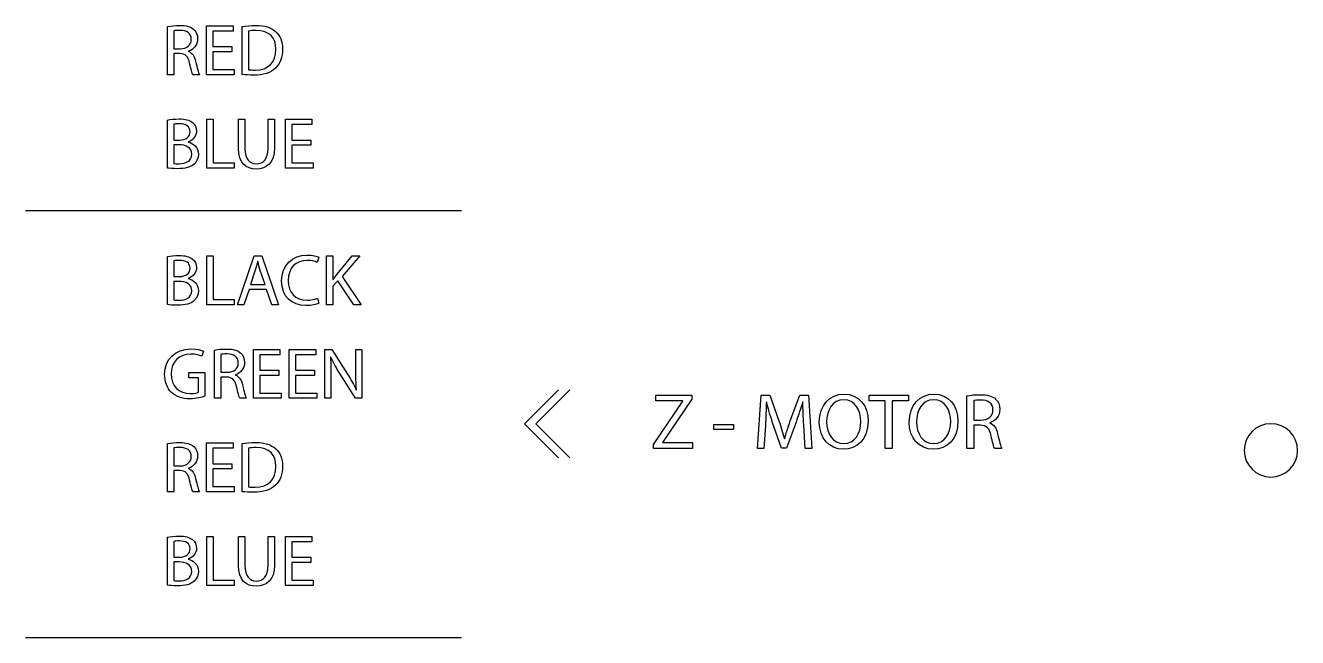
# Model space of a CAD drawing. Extents: x 16 to 1660, y 62 to 1240.
# Drawn here: x 475.6 to 530, y 884.2 to 910.4 of the extents above; entities that cross this region are included whole.
import ezdxf

# ---------------------------------------------------------------- set-up
doc = ezdxf.new("R2010")
doc.units = 0
doc.layers.get('0').update_dxf_attribs({"linetype": 'CONTINUOUS'})

msp = doc.modelspace()

# ---------------------------------------------------------------- linework, layer by layer
at = {"color": 7}
for points in [[(482.204324, 909.195822), (481.94976, 909.195822), (481.94976, 908.289042), (481.679673, 908.289042), (481.679673, 910.35378), (481.679673, 910.35378)], [(481.94976, 910.164127), (481.94976, 909.400433), (481.94976, 909.400433)], [(484.430493, 909.270329), (483.619951, 909.270329), (483.619951, 908.515667), (484.526731, 908.515667), (484.526731, 908.289324), (483.34676, 908.289324), (483.34676, 910.382002), (484.480164, 910.382002), (484.480164, 910.155378), (483.619951, 910.155378), (483.619951, 909.493849), (484.430493, 909.493849), (484.430493, 909.270329), (484.430493, 909.270329)], [(484.877251, 908.295533), (484.877251, 910.350393), (484.877251, 910.350393)], [(485.147338, 910.155096), (485.147338, 908.500144), (485.147338, 908.500144)], [(481.94976, 909.400433), (482.226338, 909.400433)], [(482.57714, 909.294882), (482.57714, 909.285569)], [(483.042807, 908.289042), (482.763407, 908.289042)], [(481.679673, 904.295316), (481.679673, 906.35074), (481.679673, 906.35074)], [(481.94976, 906.170682), (481.94976, 905.493631), (481.94976, 905.493631)], [(483.359178, 906.381784), (483.632369, 906.381784), (483.632369, 904.515731), (484.526731, 904.515731), (484.526731, 904.289107), (483.359178, 904.289107), (483.359178, 906.381784), (483.359178, 906.381784)], [(484.712716, 905.14932), (484.712716, 906.381784), (484.985907, 906.381784), (484.985907, 906.381784)], [(484.985907, 906.381784), (484.985907, 905.139724)], [(485.982716, 905.139724), (485.982716, 906.381784), (486.255907, 906.381784), (486.255907, 905.158351)], [(487.805024, 905.270111), (486.994482, 905.270111), (486.994482, 904.515731), (487.901262, 904.515731), (487.901262, 904.289107), (486.721291, 904.289107), (486.721291, 906.381784), (487.854696, 906.381784), (487.854696, 906.15516), (486.994482, 906.15516), (486.994482, 905.493631), (487.805024, 905.493631), (487.805024, 905.270111), (487.805024, 905.270111)], [(481.94976, 905.493631), (482.195011, 905.493631)], [(482.17328, 905.292124), (481.94976, 905.292124), (481.94976, 904.494), (481.94976, 904.494)], [(482.567827, 905.41602), (482.567827, 905.406989)], [(475.610202, 902.476393), (494.236869, 902.476393)], [(481.679673, 898.455009), (481.679673, 900.510151), (481.679673, 900.510151)], [(481.94976, 900.330093), (481.94976, 899.653324), (481.94976, 899.653324)], [(483.359178, 900.541478), (483.632369, 900.541478), (483.632369, 898.675142), (484.526731, 898.675142), (484.526731, 898.448518), (483.359178, 898.448518), (483.359178, 900.541478), (483.359178, 900.541478)], [(485.165964, 899.106942), (484.948653, 898.448518), (484.669253, 898.448518), (485.383276, 900.541478), (485.706138, 900.541478), (486.42016, 898.448518), (486.131729, 898.448518), (485.907927, 899.106942), (485.165964, 899.106942), (485.165964, 899.106942)], [(485.538498, 900.302436), (485.532289, 900.302436)], [(488.146513, 900.482493), (488.078216, 900.261796)], [(488.481511, 900.541478), (488.751598, 900.541478), (488.751598, 899.532251), (488.760911, 899.532251)], [(488.925447, 899.755771), (489.564962, 900.541478), (489.900524, 900.541478), (489.14304, 899.653324), (489.959509, 898.448518), (489.639469, 898.448518), (488.953669, 899.476371), (488.751598, 899.246642), (488.751598, 898.448518), (488.481511, 898.448518), (488.481511, 900.541478), (488.481511, 900.541478)], [(481.94976, 899.653324), (482.195011, 899.653324)], [(485.426456, 899.923411), (485.221844, 899.318044), (485.855151, 899.318044), (485.855151, 899.318044)], [(485.855151, 899.318044), (485.647153, 899.920307)], [(482.17328, 899.451536), (481.94976, 899.451536), (481.94976, 898.653693), (481.94976, 898.653693)], [(482.567827, 899.575713), (482.567827, 899.5664)], [(488.087529, 898.731022), (488.140304, 898.513993), (488.140304, 898.513993)], [(483.213551, 896.467036), (483.145253, 896.24662)], [(484.210078, 895.355644), (483.955513, 895.355644), (483.955513, 894.448864), (483.685427, 894.448864), (483.685427, 896.513602), (483.685427, 896.513602)], [(486.435964, 895.430151), (485.625422, 895.430151), (485.625422, 894.675489), (486.53192, 894.675489), (486.53192, 894.449147), (485.352231, 894.449147), (485.352231, 896.541824), (486.485636, 896.541824), (486.485636, 896.3152), (485.625422, 896.3152), (485.625422, 895.653671), (486.435964, 895.653671), (486.435964, 895.430151), (486.435964, 895.430151)], [(487.963351, 895.430151), (487.152809, 895.430151), (487.152809, 894.675489), (488.059589, 894.675489), (488.059589, 894.449147), (486.879618, 894.449147), (486.879618, 896.541824), (488.01274, 896.541824), (488.01274, 896.3152), (487.152809, 896.3152), (487.152809, 895.653671), (487.963351, 895.653671), (487.963351, 895.430151), (487.963351, 895.430151)], [(488.410109, 894.448864), (488.410109, 896.541542), (488.708136, 896.541542), (489.375873, 895.482644)], [(489.726676, 895.665807), (489.726676, 896.541542), (489.98124, 896.541542), (489.98124, 894.448864), (489.707767, 894.448864), (489.043416, 895.510867)], [(483.955513, 896.323949), (483.955513, 895.560256), (483.955513, 895.560256)], [(488.65536, 896.209649), (488.646047, 896.206262)], [(483.008658, 894.706533), (483.008658, 895.330527), (482.586453, 895.330527), (482.586453, 895.54812), (483.27564, 895.54812), (483.27564, 894.541998), (483.27564, 894.541998)], [(483.955513, 895.560256), (484.231809, 895.560256)], [(484.582611, 895.454704), (484.582611, 895.445391)], [(488.664673, 895.343509), (488.664673, 894.449147), (488.410109, 894.449147), (488.410109, 894.448864)], [(489.748407, 894.802771), (489.757438, 894.805876)], [(498.391462, 891.906042), (496.938018, 893.359204), (498.391462, 894.812367)], [(498.871522, 891.906042), (497.418642, 893.359204), (498.871522, 894.812367)], [(485.04856, 894.448864), (484.768878, 894.448864)], [(502.441633, 892.478389), (503.704296, 894.330049), (503.704296, 894.340209), (502.550007, 894.340209), (502.550007, 894.587436), (504.090093, 894.587436), (504.090093, 894.407942), (502.8311, 892.563056), (502.8311, 892.553178), (504.107309, 892.553178), (504.107309, 892.305951), (502.441633, 892.305951), (502.441633, 892.478389), (502.441633, 892.478389)], [(507.226993, 893.284416), (507.166033, 892.306233), (506.88494, 892.306233), (507.044113, 894.587718), (507.419751, 894.587718), (507.808936, 893.484229)], [(507.277511, 894.293078), (507.270738, 894.293078)], [(508.28956, 893.484229), (508.69596, 894.587718), (509.071598, 894.587718), (509.213838, 892.306233), (508.922584, 892.306233), (508.868398, 893.30784), (508.868398, 893.30784)], [(508.831144, 894.292796), (508.824371, 894.292796)], [(512.350738, 894.336822), (511.657036, 894.336822), (511.657036, 894.587436), (513.345853, 894.587436), (513.345853, 894.336822), (512.648764, 894.336822), (512.648764, 892.305951), (512.350738, 892.305951), (512.350738, 894.336822), (512.350738, 894.336822)], [(516.414738, 893.294293), (516.137313, 893.294293), (516.137313, 892.305951), (515.842673, 892.305951), (515.842673, 894.556673), (515.842673, 894.556673)], [(516.137313, 894.350369), (516.137313, 893.517813), (516.137313, 893.517813)], [(505.032433, 893.32816), (505.868658, 893.32816), (505.868658, 893.111413), (505.032433, 893.111413), (505.032433, 893.32816), (505.032433, 893.32816)], [(508.536787, 893.426373), (508.133773, 892.319498), (507.910536, 892.319498), (507.538284, 893.406053)], [(509.844887, 893.436533), (509.844887, 893.436533)], [(511.618371, 893.4704), (511.618371, 893.4704)], [(513.685084, 893.436533), (513.685084, 893.436533)], [(515.458851, 893.4704), (515.458851, 893.4704)], [(516.137313, 893.517813), (516.438444, 893.517813)], [(516.821138, 893.402667), (516.821138, 893.392224)], [(528.828847, 893.359487), (528.828847, 893.359487)], [(508.039229, 892.715738), (508.046002, 892.715738)], [(482.204324, 891.355427), (481.94976, 891.355427), (481.94976, 890.448647), (481.679673, 890.448647), (481.679673, 892.513667), (481.679673, 892.513667)], [(481.94976, 892.324013), (481.94976, 891.56032), (481.94976, 891.56032)], [(484.430493, 891.429651), (483.619951, 891.429651), (483.619951, 890.675271), (484.526731, 890.675271), (484.526731, 890.448647), (483.34676, 890.448647), (483.34676, 892.541324), (484.480164, 892.541324), (484.480164, 892.3147), (483.619951, 892.3147), (483.619951, 891.653171), (484.430493, 891.653171), (484.430493, 891.429651), (484.430493, 891.429651)], [(484.877251, 890.454856), (484.877251, 892.509998), (484.877251, 892.509998)], [(485.147338, 892.3147), (485.147338, 890.659749), (485.147338, 890.659749)], [(517.328573, 892.305951), (517.024338, 892.305951)], [(481.94976, 891.56032), (482.226338, 891.56032)], [(482.57714, 891.454769), (482.57714, 891.445456)], [(483.042807, 890.448929), (482.763407, 890.448929)], [(481.679673, 886.45492), (481.679673, 888.510344), (481.679673, 888.510344)], [(481.94976, 888.330287), (481.94976, 887.653518), (481.94976, 887.653518)], [(483.359178, 888.541389), (483.632369, 888.541389), (483.632369, 886.675336), (484.526731, 886.675336), (484.526731, 886.448711), (483.359178, 886.448711), (483.359178, 888.541389), (483.359178, 888.541389)], [(484.712716, 887.308924), (484.712716, 888.541389), (484.985907, 888.541389), (484.985907, 888.541389)], [(484.985907, 888.541389), (484.985907, 887.299611)], [(485.982716, 887.299611), (485.982716, 888.541389), (486.255907, 888.541389), (486.255907, 887.317956)], [(487.805024, 887.429998), (486.994482, 887.429998), (486.994482, 886.675336), (487.901262, 886.675336), (487.901262, 886.448711), (486.721291, 886.448711), (486.721291, 888.541389), (487.854696, 888.541389), (487.854696, 888.314764), (486.994482, 888.314764), (486.994482, 887.653518), (487.805024, 887.653518), (487.805024, 887.429998), (487.805024, 887.429998)], [(481.94976, 887.653518), (482.195011, 887.653518)], [(482.17328, 887.451729), (481.94976, 887.451729), (481.94976, 886.653887), (481.94976, 886.653887)], [(482.567827, 887.575624), (482.567827, 887.566593)], [(475.610202, 884.215204), (494.236869, 884.215204)]]:
    msp.add_lwpolyline(points, dxfattribs=at)
for points in [[(481.679673, 910.35378), (481.816551, 910.378616), (482.015236, 910.39696), (482.198398, 910.39696)], [(482.216742, 910.185858), (482.086356, 910.185858), (481.996327, 910.176544), (481.94976, 910.164127)], [(482.198398, 910.39696), (482.487111, 910.39696), (482.6762, 910.341362), (482.803764, 910.226498)], [(482.697931, 909.797802), (482.697931, 910.067889), (482.502633, 910.185858), (482.216742, 910.185858)], [(482.803764, 910.226498), (482.906211, 910.133364), (482.9683, 909.99056), (482.9683, 909.825742)], [(484.877251, 910.350393), (485.041787, 910.378616), (485.237649, 910.39696), (485.451573, 910.39696)], [(485.463991, 910.183036), (485.324291, 910.183036), (485.21874, 910.170618), (485.147338, 910.155096)], [(485.451573, 910.39696), (485.839911, 910.39696), (486.115924, 910.303827), (486.299369, 910.136469)], [(486.311787, 909.375598), (486.314891, 909.869204), (486.035491, 910.183036), (485.463991, 910.183036)], [(486.299369, 910.136469), (486.48874, 909.965442), (486.597396, 909.723578), (486.597396, 909.384911)], [(482.226338, 909.400433), (482.515051, 909.400433), (482.697931, 909.559042), (482.697931, 909.797802)], [(482.9683, 909.825742), (482.9683, 909.552551), (482.794451, 909.369389), (482.57714, 909.294882)], [(482.626811, 908.788858), (482.564722, 909.077571), (482.449858, 909.186227), (482.204324, 909.195822)], [(482.57714, 909.285569), (482.735749, 909.229689), (482.831704, 909.080676), (482.881376, 908.863364)], [(485.420811, 908.487727), (486.001342, 908.487727), (486.311787, 908.810871), (486.311787, 909.375598)], [(486.597396, 909.384911), (486.597396, 909.043704), (486.48874, 908.764022), (486.296264, 908.571547)], [(482.763407, 908.289042), (482.729258, 908.350849), (482.682691, 908.528084), (482.626811, 908.788858)], [(482.881376, 908.863364), (482.949673, 908.571547), (482.999344, 908.369758), (483.042807, 908.289042)], [(485.147338, 908.500144), (485.215636, 908.490831), (485.31526, 908.487727), (485.420811, 908.487727)], [(486.296264, 908.571547), (486.09758, 908.375967), (485.774718, 908.270416), (485.367753, 908.270416)], [(485.367753, 908.270416), (485.172173, 908.270416), (485.014129, 908.279729), (484.877251, 908.295533)], [(481.679673, 906.35074), (481.797642, 906.37868), (481.987013, 906.397307), (482.17328, 906.397307)], [(482.189084, 906.189309), (482.064624, 906.189309), (481.993504, 906.179996), (481.94976, 906.170682)], [(482.17328, 906.397307), (482.443649, 906.397307), (482.617216, 906.35074), (482.74478, 906.244907)], [(482.645438, 905.847538), (482.645438, 906.089684), (482.462276, 906.189309), (482.189084, 906.189309)], [(482.74478, 906.244907), (482.853436, 906.164191), (482.921451, 906.040296), (482.921451, 905.87576)], [(482.195011, 905.493631), (482.477516, 905.493631), (482.645438, 905.645749), (482.645438, 905.847538)], [(482.921451, 905.87576), (482.921451, 905.670584), (482.785138, 905.493631), (482.567827, 905.41602)], [(482.713736, 904.888264), (482.713736, 905.170769), (482.468484, 905.292124), (482.17328, 905.292124)], [(482.567827, 905.406989), (482.766511, 905.360422), (482.999344, 905.195887), (482.999344, 904.88516)], [(485.463991, 904.254958), (485.03586, 904.254958), (484.712716, 904.497104), (484.712716, 905.14932)], [(484.985907, 905.139724), (484.985907, 904.674058), (485.193904, 904.475373), (485.473587, 904.475373)], [(486.255907, 905.158351), (486.255907, 904.515731), (485.917522, 904.254958), (485.463991, 904.254958)], [(485.473587, 904.475373), (485.780644, 904.475373), (485.982716, 904.680267), (485.982716, 905.139724)], [(482.176667, 904.4813), (482.456067, 904.4813), (482.713736, 904.584029), (482.713736, 904.888264)], [(482.999344, 904.88516), (482.999344, 904.705102), (482.927942, 904.565402), (482.819287, 904.46606)], [(482.098773, 904.270198), (481.912507, 904.270198), (481.769702, 904.282616), (481.679673, 904.295316)], [(481.94976, 904.494), (482.00564, 904.484687), (482.080147, 904.4813), (482.176667, 904.4813)], [(482.819287, 904.46606), (482.6762, 904.332569), (482.440262, 904.270198), (482.098773, 904.270198)], [(481.679673, 900.510151), (481.797642, 900.538373), (481.987013, 900.556718), (482.17328, 900.556718)], [(482.189084, 900.349002), (482.064624, 900.349002), (481.993504, 900.339689), (481.94976, 900.330093)], [(482.17328, 900.556718), (482.443649, 900.556718), (482.617216, 900.510151), (482.74478, 900.4046)], [(482.645438, 900.007231), (482.645438, 900.249378), (482.462276, 900.349002), (482.189084, 900.349002)], [(482.74478, 900.4046), (482.853436, 900.323884), (482.921451, 900.199989), (482.921451, 900.035453)], [(485.532289, 900.302436), (485.501244, 900.18108), (485.4702, 900.050693), (485.426456, 899.923411)], [(485.647153, 899.920307), (485.600587, 900.056902), (485.569542, 900.18108), (485.538498, 900.302436)], [(486.556756, 899.476371), (486.556756, 900.134513), (487.000973, 900.575627), (487.649802, 900.575627)], [(487.659116, 900.349002), (487.168331, 900.349002), (486.842364, 900.035453), (486.842364, 899.485684)], [(487.649802, 900.575627), (487.907189, 900.575627), (488.074829, 900.519464), (488.146513, 900.482493)], [(488.078216, 900.261796), (487.978873, 900.311467), (487.832964, 900.349002), (487.659116, 900.349002)], [(482.195011, 899.653324), (482.477516, 899.653324), (482.645438, 899.805442), (482.645438, 900.007231)], [(482.921451, 900.035453), (482.921451, 899.830278), (482.785138, 899.653324), (482.567827, 899.575713)], [(488.760911, 899.532251), (488.816791, 899.612967), (488.872671, 899.687473), (488.925447, 899.755771)], [(482.713736, 899.047958), (482.713736, 899.330462), (482.468484, 899.451536), (482.17328, 899.451536)], [(482.567827, 899.5664), (482.766511, 899.519833), (482.999344, 899.355298), (482.999344, 899.044853)], [(487.587713, 898.414369), (486.997587, 898.414369), (486.556756, 898.787184), (486.556756, 899.476371)], [(486.842364, 899.485684), (486.842364, 898.970347), (487.137287, 898.64438), (487.643593, 898.64438)], [(481.94976, 898.653693), (482.00564, 898.64438), (482.080147, 898.640993), (482.176667, 898.640993)], [(482.819287, 898.625471), (482.6762, 898.492262), (482.440262, 898.429891), (482.098773, 898.429891)], [(482.176667, 898.640993), (482.456067, 898.640993), (482.713736, 898.74344), (482.713736, 899.047958)], [(482.999344, 899.044853), (482.999344, 898.864796), (482.927942, 898.725096), (482.819287, 898.625471)], [(487.643593, 898.64438), (487.811233, 898.64438), (487.978873, 898.678529), (488.087529, 898.731022)], [(482.098773, 898.429891), (481.912507, 898.429891), (481.769702, 898.442309), (481.679673, 898.455009)], [(488.140304, 898.513993), (488.044067, 898.46404), (487.842278, 898.414369), (487.587713, 898.414369)], [(481.555778, 895.482644), (481.555778, 896.10692), (481.987013, 896.563273), (482.6889, 896.563273)], [(482.6889, 896.563273), (482.931047, 896.563273), (483.123522, 896.510216), (483.213551, 896.467036)], [(483.685427, 896.513602), (483.822022, 896.538438), (484.020707, 896.556782), (484.203869, 896.556782)], [(484.203869, 896.556782), (484.492582, 896.556782), (484.681953, 896.501184), (484.809236, 896.38632)], [(484.809236, 896.38632), (484.911682, 896.293187), (484.973771, 896.150382), (484.973771, 895.985564)], [(482.682691, 896.336367), (482.17328, 896.336367), (481.841104, 896.019713), (481.841104, 895.495344)], [(483.145253, 896.24662), (483.033493, 896.299396), (482.893793, 896.336367), (482.682691, 896.336367)], [(484.222496, 896.34568), (484.092109, 896.34568), (484.00208, 896.336367), (483.955513, 896.323949)], [(484.703684, 895.957624), (484.703684, 896.227711), (484.508387, 896.34568), (484.222496, 896.34568)], [(484.231809, 895.560256), (484.520522, 895.560256), (484.703684, 895.718864), (484.703684, 895.957624)], [(484.973771, 895.985564), (484.973771, 895.712373), (484.800204, 895.529211), (484.582611, 895.454704)], [(488.646047, 896.206262), (488.661569, 895.942667), (488.664673, 895.690924), (488.664673, 895.343509)], [(489.043416, 895.510867), (488.897507, 895.743982), (488.757807, 895.982742), (488.65536, 896.209649)], [(481.847596, 894.703429), (481.667256, 894.877278), (481.555778, 895.156678), (481.555778, 895.482644)], [(481.841104, 895.495344), (481.841104, 894.964202), (482.15804, 894.650371), (482.648542, 894.650371)], [(484.632282, 894.94868), (484.570193, 895.237393), (484.455329, 895.346049), (484.210078, 895.355644)], [(484.582611, 895.445391), (484.740938, 895.389511), (484.837458, 895.240498), (484.886847, 895.023187)], [(489.375873, 895.482644), (489.527991, 895.237393), (489.651887, 895.01726), (489.748407, 894.802771)], [(489.757438, 894.805876), (489.732602, 895.085276), (489.726676, 895.33984), (489.726676, 895.665807)], [(484.768878, 894.448864), (484.734729, 894.510671), (484.688162, 894.687907), (484.632282, 894.94868)], [(484.886847, 895.023187), (484.955427, 894.731369), (485.004816, 894.52958), (485.04856, 894.448864)], [(482.629633, 894.426851), (482.31298, 894.426851), (482.052207, 894.507849), (481.847596, 894.703429)], [(483.27564, 894.541998), (483.154567, 894.495431), (482.91242, 894.426851), (482.629633, 894.426851)], [(482.648542, 894.650371), (482.825496, 894.650371), (482.946569, 894.675207), (483.008658, 894.706533)], [(507.270738, 894.293078), (507.263964, 894.008598), (507.247031, 893.629573), (507.226993, 893.284416)], [(507.538284, 893.406053), (507.429911, 893.730891), (507.341858, 894.022427), (507.277511, 894.293078)], [(508.824371, 894.292796), (508.743373, 894.028636), (508.651651, 893.741051), (508.536787, 893.426373)], [(508.868398, 893.30784), (508.851464, 893.626187), (508.831144, 894.011984), (508.831144, 894.292796)], [(509.533313, 893.429478), (509.533313, 894.153942), (509.980071, 894.627793), (510.589671, 894.627793)], [(510.579229, 894.387622), (510.088444, 894.387622), (509.844887, 893.933809), (509.844887, 893.436533)], [(511.307362, 893.456853), (511.307362, 893.913771), (511.070296, 894.387622), (510.579229, 894.387622)], [(510.589671, 894.627793), (511.21564, 894.627793), (511.618371, 894.150556), (511.618371, 893.4704)], [(513.373793, 893.429478), (513.373793, 894.153942), (513.820551, 894.627793), (514.429869, 894.627793)], [(514.419709, 894.387622), (513.928924, 894.387622), (513.685084, 893.933809), (513.685084, 893.436533)], [(515.14756, 893.456853), (515.14756, 893.913771), (514.910493, 894.387622), (514.419709, 894.387622)], [(514.429869, 894.627793), (515.05612, 894.627793), (515.458851, 894.150556), (515.458851, 893.4704)], [(515.842673, 894.556673), (515.991687, 894.583767), (516.208433, 894.604087), (516.407964, 894.604087)], [(516.428284, 894.374076), (516.286044, 894.374076), (516.187831, 894.363916), (516.137313, 894.350369)], [(516.407964, 894.604087), (516.722924, 894.604087), (516.929229, 894.543409), (517.068082, 894.418102)], [(516.953218, 893.951024), (516.953218, 894.245382), (516.739858, 894.374076), (516.428284, 894.374076)], [(517.068082, 894.418102), (517.17956, 894.316502), (517.247576, 894.160716), (517.247576, 893.981222)], [(516.438444, 893.517813), (516.753122, 893.517813), (516.953218, 893.690251), (516.953218, 893.951024)], [(517.247576, 893.981222), (517.247576, 893.683478), (517.057922, 893.483947), (516.821138, 893.402667)], [(507.808936, 893.484229), (507.903762, 893.203418), (507.978269, 892.952804), (508.039229, 892.715738)], [(508.046002, 892.715738), (508.106962, 892.945749), (508.188242, 893.196362), (508.28956, 893.484229)], [(510.558909, 892.268698), (509.95326, 892.268698), (509.533313, 892.739162), (509.533313, 893.429478)], [(509.844887, 893.436533), (509.844887, 892.945467), (510.108764, 892.509151), (510.576124, 892.509151)], [(511.618371, 893.4704), (511.618371, 892.688362), (511.141416, 892.268698), (510.558909, 892.268698)], [(510.576124, 892.509151), (511.043202, 892.509151), (511.307362, 892.938976), (511.307362, 893.456853)], [(514.399389, 892.268698), (513.793458, 892.268698), (513.373793, 892.739162), (513.373793, 893.429478)], [(513.685084, 893.436533), (513.685084, 892.945467), (513.949244, 892.509151), (514.416322, 892.509151)], [(515.458851, 893.4704), (515.458851, 892.688362), (514.981613, 892.268698), (514.399389, 892.268698)], [(514.416322, 892.509151), (514.883682, 892.509151), (515.14756, 892.938976), (515.14756, 893.456853)], [(516.875042, 892.850922), (516.807591, 893.1656), (516.682002, 893.284133), (516.414738, 893.294293)], [(516.821138, 893.392224), (516.993576, 893.331547), (517.098562, 893.168987), (517.152467, 892.932202)], [(528.828847, 893.359487), (528.199209, 893.359487), (527.688669, 892.848947), (527.688669, 892.219591)], [(529.968742, 892.219591), (529.968742, 892.848947), (529.458767, 893.359487), (528.828847, 893.359487)], [(517.024338, 892.305951), (516.986802, 892.373684), (516.936002, 892.566724), (516.875042, 892.850922)], [(517.152467, 892.932202), (517.226973, 892.614138), (517.281442, 892.393722), (517.328573, 892.305951)], [(481.679673, 892.513667), (481.816551, 892.538502), (482.015236, 892.557129), (482.198398, 892.557129)], [(482.216742, 892.345744), (482.086356, 892.345744), (481.996327, 892.336431), (481.94976, 892.324013)], [(482.198398, 892.557129), (482.487111, 892.557129), (482.6762, 892.501249), (482.803764, 892.386384)], [(482.697931, 891.957689), (482.697931, 892.228058), (482.502633, 892.345744), (482.216742, 892.345744)], [(482.803764, 892.386384), (482.906211, 892.293251), (482.9683, 892.150447), (482.9683, 891.985629)], [(484.877251, 892.509998), (485.041787, 892.53822), (485.237649, 892.556847), (485.451573, 892.556847)], [(485.463991, 892.34264), (485.324291, 892.34264), (485.21874, 892.330222), (485.147338, 892.3147)], [(485.451573, 892.556847), (485.839911, 892.556847), (486.115924, 892.463431), (486.299369, 892.296073)], [(486.311787, 891.535202), (486.314891, 892.028809), (486.035491, 892.34264), (485.463991, 892.34264)], [(486.299369, 892.296073), (486.48874, 892.125329), (486.597396, 891.883182), (486.597396, 891.544798)], [(527.688669, 892.219591), (527.688669, 891.590236), (528.199209, 891.079978), (528.828847, 891.079978)], [(528.828847, 891.079978), (529.458767, 891.079978), (529.968742, 891.590236), (529.968742, 892.219591)], [(482.226338, 891.56032), (482.515051, 891.56032), (482.697931, 891.718929), (482.697931, 891.957689)], [(482.9683, 891.985629), (482.9683, 891.712438), (482.794451, 891.529276), (482.57714, 891.454769)], [(485.420811, 890.647331), (486.001342, 890.647331), (486.311787, 890.970193), (486.311787, 891.535202)], [(486.597396, 891.544798), (486.597396, 891.203309), (486.48874, 890.923627), (486.296264, 890.731151)], [(482.626811, 890.948744), (482.564722, 891.237176), (482.449858, 891.346396), (482.204324, 891.355427)], [(482.57714, 891.445456), (482.735749, 891.389576), (482.831704, 891.240562), (482.881376, 891.023251)], [(482.763407, 890.448929), (482.729258, 890.511018), (482.682691, 890.687689), (482.626811, 890.948744)], [(482.881376, 891.023251), (482.949673, 890.731433), (482.999344, 890.529644), (483.042807, 890.448929)], [(485.367753, 890.429738), (485.172173, 890.429738), (485.014129, 890.439333), (484.877251, 890.454856)], [(485.147338, 890.659749), (485.215636, 890.650436), (485.31526, 890.647331), (485.420811, 890.647331)], [(486.296264, 890.731151), (486.09758, 890.535289), (485.774718, 890.429738), (485.367753, 890.429738)], [(481.679673, 888.510344), (481.797642, 888.538567), (481.987013, 888.556911), (482.17328, 888.556911)], [(482.189084, 888.348913), (482.064624, 888.348913), (481.993504, 888.3396), (481.94976, 888.330287)], [(482.17328, 888.556911), (482.443649, 888.556911), (482.617216, 888.510344), (482.74478, 888.404793)], [(482.645438, 888.007142), (482.645438, 888.249571), (482.462276, 888.348913), (482.189084, 888.348913)], [(482.74478, 888.404793), (482.853436, 888.323796), (482.921451, 888.1999), (482.921451, 888.035364)], [(482.195011, 887.653518), (482.477516, 887.653518), (482.645438, 887.805636), (482.645438, 888.007142)], [(482.921451, 888.035364), (482.921451, 887.830189), (482.785138, 887.653518), (482.567827, 887.575624)], [(482.713736, 887.047869), (482.713736, 887.330373), (482.468484, 887.451729), (482.17328, 887.451729)], [(482.567827, 887.566593), (482.766511, 887.520027), (482.999344, 887.355491), (482.999344, 887.044764)], [(485.463991, 886.414562), (485.03586, 886.414562), (484.712716, 886.656709), (484.712716, 887.308924)], [(484.985907, 887.299611), (484.985907, 886.833662), (485.193904, 886.634978), (485.473587, 886.634978)], [(486.255907, 887.317956), (486.255907, 886.675336), (485.917522, 886.414562), (485.463991, 886.414562)], [(485.473587, 886.634978), (485.780644, 886.634978), (485.982716, 886.839871), (485.982716, 887.299611)], [(481.94976, 886.653887), (482.00564, 886.644291), (482.080147, 886.641187), (482.176667, 886.641187)], [(482.819287, 886.625664), (482.6762, 886.492173), (482.440262, 886.430084), (482.098773, 886.430084)], [(482.176667, 886.641187), (482.456067, 886.641187), (482.713736, 886.743633), (482.713736, 887.047869)], [(482.999344, 887.044764), (482.999344, 886.864989), (482.927942, 886.725007), (482.819287, 886.625664)], [(482.098773, 886.430084), (481.912507, 886.430084), (481.769702, 886.442502), (481.679673, 886.45492)]]:
    msp.add_open_spline(points, degree=3, dxfattribs=at)

doc.saveas('drawing.dxf')
